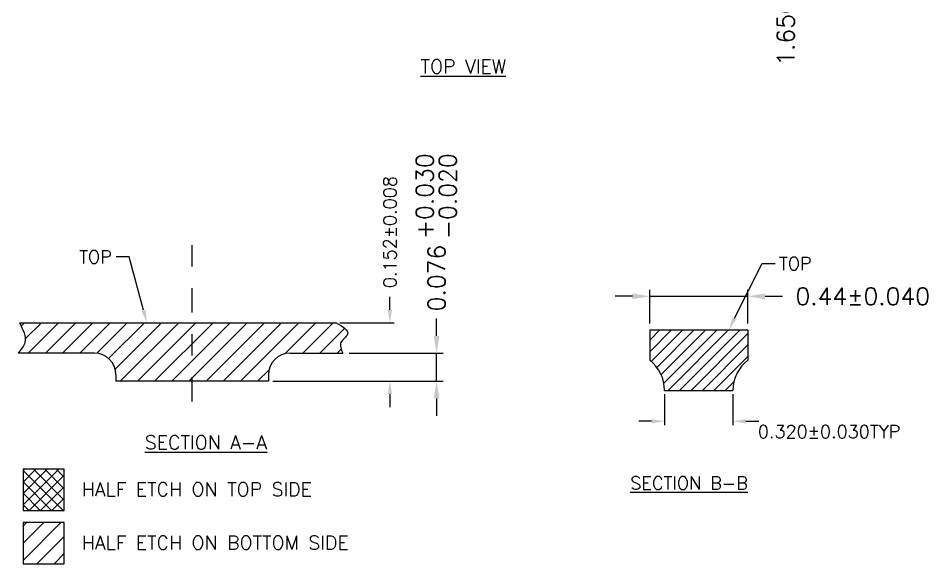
# Model space of a CAD drawing. Header units: millimetres. Extents: x -41.58 to -36.2, y -26.93 to -19.91.
# Drawn here: x -40.973 to -36.755, y -26.929 to -24.401 of the extents above; entities that cross this region are included whole.
import ezdxf
from ezdxf.enums import TextEntityAlignment as Align

# ---------------------------------------------------------------- set-up
doc = ezdxf.new("R2010")
doc.units = ezdxf.units.MM
doc.header["$LTSCALE"] = 0.15
doc.header["$MEASUREMENT"] = 0
doc.header["$PDSIZE"] = 0.2
doc.linetypes.add('CENTER2', pattern=[1.125, 0.75, -0.125, 0.125, -0.125])
for name, color, linetype in [('2', 7, 'Continuous'), ('2D', 4, 'Continuous'), ('2D 尺寸', 4, 'Continuous'), ('3', 7, 'Continuous'), ('3D', 4, 'Continuous'), ('4D', 4, 'Continuous')]:
    doc.layers.add(name, color=color, linetype=linetype)
doc.styles.add('SIMPLEX', font='SIMPLEX')
doc.dimstyles.new('0.08', dxfattribs={"dimtxt": 0.08, "dimasz": 0.08, "dimexe": 0.03, "dimexo": 0.03, "dimgap": 0.03, "dimtad": 0, "dimdec": 3, "dimzin": 1, "dimdsep": 46, "dimtxsty": 'SIMPLEX', "dimcen": 0, "dimclrd": 256, "dimclre": 256, "dimclrt": 256, "dimadec": 0, "dimazin": 1, "dimtm": 1.25, "dimtfac": 1, "dimtdec": 3, "dimtmove": 0, "dimatfit": 0, "dimfxl": 1, "dimtolj": 1, "dimtzin": 0, "dimlwd": -1, "dimlwe": -1, "dimarcsym": 1})

# ---------------------------------------------------------------- blocks, each defined once
blk = doc.blocks.new('*D14')
at = {"layer": '2D 尺寸', "transparency": 16777216}
for p, q in [((610.1249, -698.1678), (610.1249, -698.4316)), ((610.1249, -698.4316), (610.1238, -698.5916)), ((610.1238, -698.5916), (610.1238, -698.7516))]:
    blk.add_line(p, q, dxfattribs=at)
at = {"layer": 'Defpoints', "color": 0, "transparency": 16777216}
for p in [(608.4749, -696.4878), (610.1249, -698.1378), (610.1238, -698.7516)]:
    blk.add_point(p, dxfattribs=at)
at = {"layer": '2D 尺寸', "transparency": 16777216, "insert": (610.1238, -699.0902), "char_height": 0.08, "attachment_point": 5, "rotation": 90, "style": 'SIMPLEX'}
blk.add_mtext('\\A1;1.650 PKG', dxfattribs=at)
blk = doc.blocks.new('*D54')
at = {"layer": '2D 尺寸', "transparency": 16777216}
for p, q in [((609.4926, -700.5742), (609.4926, -700.4183)), ((609.948, -700.5742), (609.948, -700.4183)), ((609.4126, -700.4483), (609.3326, -700.4483)), ((609.4926, -700.4483), (609.948, -700.4483)), ((610.028, -700.4483), (610.108, -700.4483))]:
    blk.add_line(p, q, dxfattribs=at)
for points in [[(609.4126, -700.435), (609.4126, -700.4616), (609.4926, -700.4483)], [(610.028, -700.435), (610.028, -700.4616), (609.948, -700.4483)]]:
    blk.add_solid(points, dxfattribs=at)
at = {"layer": 'Defpoints', "color": 0, "transparency": 16777216}
for p in [(609.4926, -700.4483), (609.4926, -700.6042), (609.948, -700.6042)]:
    blk.add_point(p, dxfattribs=at)
at = {"layer": '2D 尺寸', "transparency": 16777216, "insert": (610.4808, -700.4483), "char_height": 0.08, "attachment_point": 5, "style": 'SIMPLEX'}
blk.add_mtext('\\A1;0.44%%P0.040', dxfattribs=at)
blk = doc.blocks.new('*D53')
at = {"layer": '4D', "transparency": 16777216}
for p, q in [((608.5043, -700.6316), (608.5043, -700.5516)), ((608.0993, -700.7116), (608.5343, -700.7116)), ((608.5043, -700.8416), (608.5043, -700.7116)), ((607.7545, -700.8416), (608.5343, -700.8416)), ((608.5043, -700.9216), (608.5043, -701.0016))]:
    blk.add_line(p, q, dxfattribs=at)
for points in [[(608.491, -700.6316), (608.5176, -700.6316), (608.5043, -700.7116)], [(608.491, -700.9216), (608.5176, -700.9216), (608.5043, -700.8416)]]:
    blk.add_solid(points, dxfattribs=at)
at = {"layer": 'Defpoints', "color": 0, "transparency": 16777216}
for p in [(608.0693, -700.7116), (608.5043, -700.7116), (607.7245, -700.8416)]:
    blk.add_point(p, dxfattribs=at)
at = {"layer": '4D', "transparency": 16777216, "insert": (608.5043, -700.3635), "char_height": 0.08, "attachment_point": 5, "rotation": 90, "style": 'SIMPLEX'}
blk.add_mtext('\\A1;0.076', dxfattribs=at)

msp = doc.modelspace()

# ---------------------------------------------------------------- hatches: boundary and pattern name
at = {"layer": '2D'}
h = msp.add_hatch(dxfattribs=at)
h.set_pattern_fill('ANSI31', color=256, scale=0.45, style=0)
h.set_pattern_definition([(45, (-29.340435, -21.76496), (-0.03977476, 0.03977476), [])])
edge = h.paths.add_edge_path()
edge.add_spline(control_points=[(-40.9679, -25.8121), (-40.9514, -25.8438), (-40.9249, -25.8949), (-40.96, -25.9369), (-40.9733, -25.9529)], knot_values=[0, 0, 0, 0, 0.095189, 0.153376, 0.153376, 0.153376, 0.153376], degree=3, periodic=0)
edge.add_line((-40.9733, -25.9529), (-40.6202, -25.9529))
edge.add_arc((-40.6202, -26.0529), 0.1, 0, 90, ccw=False)
edge.add_line((-40.5202, -26.0529), (-40.5202, -26.0829))
edge.add_line((-40.5202, -26.0829), (-40.1664, -26.0829))
edge.add_line((-40.1664, -26.0829), (-40.1664, -25.8121))
edge.add_line((-40.1664, -25.8121), (-40.9679, -25.8121))
edge = h.paths.add_edge_path()
edge.add_spline(control_points=[(-39.4679, -25.9529), (-39.4754, -25.9357), (-39.4904, -25.9014), (-39.42, -25.8582), (-39.469, -25.8293), (-39.4984, -25.8121)], knot_values=[0, 0, 0, 0, 0.049938, 0.099628, 0.173904, 0.173904, 0.173904, 0.173904], degree=3, periodic=0)
edge.add_line((-39.4984, -25.8121), (-40.1664, -25.8121))
edge.add_line((-40.1664, -25.8121), (-40.1664, -26.0829))
edge.add_line((-40.1664, -26.0829), (-39.8127, -26.0829))
edge.add_line((-39.8127, -26.0829), (-39.8127, -26.0529))
edge.add_arc((-39.7127, -26.0529), 0.1, 90, 180, ccw=False)
edge.add_line((-39.7127, -25.9529), (-39.4679, -25.9529))
h = msp.add_hatch(dxfattribs=at)
h.set_pattern_fill('ANSI37', color=256, scale=0.3)
h.set_pattern_definition([(45, (-38.988, -22.04226), (-0.0265165, 0.0265165), []), (135, (-38.988, -22.04226), (-0.0265165, -0.0265165), [])])
h.paths.add_polyline_path([(-40.7599, -26.6821), (-40.7599, -26.4914), (-40.9507, -26.4914), (-40.9507, -26.6821)])
h = msp.add_hatch(dxfattribs=at)
h.set_pattern_fill('ANSI31', color=256, scale=0.45, style=0)
h.set_pattern_definition([(45, (-29.429264, -21.835805), (-0.03977476, 0.03977476), [])])
h.paths.add_polyline_path([(-40.7599, -26.9293), (-40.7599, -26.7385), (-40.9507, -26.7385), (-40.9507, -26.9293)])
at = {"layer": '3D'}
h = msp.add_hatch(dxfattribs=at)
h.set_pattern_fill('ANSI31', color=256, scale=0.3, style=0)
h.set_pattern_definition([(45, (-37.83592, -21.813114), (-0.0265165, 0.0265165), [])])
edge = h.paths.add_edge_path()
edge.add_line((-38.0446, -25.8455), (-37.5892, -25.8455))
edge.add_line((-37.5892, -25.8455), (-37.5892, -25.9856))
edge.add_arc((-37.4825, -26.1252), 0.1757, 127.3916, 180.1577)
edge.add_line((-37.6582, -26.1257), (-37.9756, -26.1257))
edge.add_arc((-38.1513, -26.1252), 0.1757, 359.8423, 412.6084)
edge.add_line((-38.0446, -25.9856), (-38.0446, -25.8455))

# ---------------------------------------------------------------- linework, layer by layer
at = {"layer": '2'}
for points in [[(-40.7599, -26.6821), (-40.7599, -26.4914), (-40.9507, -26.4914), (-40.9507, -26.6821)], [(-40.7599, -26.9293), (-40.7599, -26.7385), (-40.9507, -26.7385), (-40.9507, -26.9293)]]:
    msp.add_lwpolyline(points, close=True, dxfattribs=at)
at = {"layer": '3'}
for p, q in [((-38.0446, -25.8455), (-37.5892, -25.8455)), ((-38.0446, -25.8455), (-38.0446, -25.9856)), ((-37.5892, -25.8455), (-37.5892, -25.9856)), ((-37.9756, -26.1257), (-37.6582, -26.1257))]:
    msp.add_line(p, q, dxfattribs=at)
for centre, start, end in [((-38.1513, -26.1252), 359.8423, 52.6084), ((-37.4825, -26.1252), 127.3916, 180.1577)]:
    msp.add_arc(centre, 0.1757, start, end, dxfattribs=at)
at = {"layer": '3D'}
for p, q in [((-39.7827, -26.0829), (-39.1601, -26.0829)), ((-37.9756, -26.1437), (-37.9756, -26.287)), ((-37.6582, -26.1437), (-37.6582, -26.287)), ((-38.0356, -26.269), (-38.0956, -26.269)), ((-37.5982, -26.269), (-37.5382, -26.269))]:
    msp.add_line(p, q, dxfattribs=at)
msp.add_lwpolyline([(-37.6513, -25.7916), (-37.5231, -25.5378), (-37.4631, -25.5378)], dxfattribs=at)
for points in [[(-37.6423, -25.7959), (-37.6775, -25.8455), (-37.6602, -25.7872)], [(-38.0356, -26.259), (-38.0356, -26.279), (-37.9756, -26.269)], [(-37.5982, -26.259), (-37.5982, -26.279), (-37.6582, -26.269)]]:
    msp.add_solid(points, dxfattribs=at)
at = {"layer": '4D', "linetype": 'CENTER2'}
msp.add_line((-40.1664, -26.1769), (-40.1664, -25.4331), dxfattribs=at)
at = {"layer": '4D'}
for p, q in [((-40.459, -25.5068), (-40.519, -25.5068)), ((-40.3921, -25.7541), (-40.459, -25.5068)), ((-39.2493, -25.7521), (-39.2493, -25.6921)), ((-39.4819, -25.8121), (-39.2293, -25.8121)), ((-39.7927, -26.0829), (-39.2293, -26.0829)), ((-39.2493, -26.1429), (-39.2493, -26.2029))]:
    msp.add_line(p, q, dxfattribs=at)
at = {"layer": '4D', "color": 7}
for p, q in [((-40.9674, -25.8121), (-39.4984, -25.8121)), ((-40.6202, -25.9529), (-40.9733, -25.9529)), ((-39.7127, -25.9529), (-39.4679, -25.9529)), ((-40.5202, -26.0529), (-40.5202, -26.0829)), ((-39.8127, -26.0529), (-39.8127, -26.0829)), ((-39.8127, -26.0829), (-40.5202, -26.0829))]:
    msp.add_line(p, q, dxfattribs=at)
for centre, start, end in [((-40.6202, -26.0529), 0, 90), ((-39.7127, -26.0529), 90, 180)]:
    msp.add_arc(centre, 0.1, start, end, dxfattribs=at)
at = {"layer": '4D'}
for points, knots in [([(-40.9679, -25.8121), (-40.9514, -25.8438), (-40.9249, -25.8949), (-40.96, -25.9369), (-40.9733, -25.9529)], [0, 0, 0, 0, 0.0951892, 0.1533761, 0.1533761, 0.1533761, 0.1533761]), ([(-39.4984, -25.8121), (-39.469, -25.8293), (-39.42, -25.8582), (-39.4904, -25.9014), (-39.4754, -25.9357), (-39.4679, -25.9529)], [0, 0, 0, 0, 0.0742761, 0.1239663, 0.1739038, 0.1739038, 0.1739038, 0.1739038])]:
    msp.add_open_spline(points, degree=3, knots=knots, dxfattribs=at)
for points in [[(-40.3824, -25.7515), (-40.3764, -25.8121), (-40.4017, -25.7568)], [(-39.2593, -25.7521), (-39.2393, -25.7521), (-39.2493, -25.8121)], [(-39.2593, -26.1429), (-39.2393, -26.1429), (-39.2493, -26.0829)]]:
    msp.add_solid(points, dxfattribs=at)

# ---------------------------------------------------------------- texts
at = {"layer": '3D', "char_height": 0.06, "style": 'SIMPLEX'}
for s, insert, attachment_point in [('\\A1;TOP', (-37.4451, -25.5078), 1), ('0.320±0.030TYP', (-37.2125, -26.3167), 5), ('{\\LSECTION B-B}', (-38.1345, -26.5254), 1)]:
    msp.add_mtext(s, dxfattribs=dict(at, insert=insert, attachment_point=attachment_point))
at = {"layer": '4D', "style": 'SIMPLEX'}
for s, p in [('%%UTOP VIEW', (-38.7112, -24.6244)), ('%%USECTION A-A', (-39.8194, -26.3667))]:
    msp.add_text(s, height=0.064152, dxfattribs=at).set_placement(p, align=Align.MIDDLE_RIGHT)
for s, p in [('+0.030', (-39.0477, -25.4247)), ('-0.020', (-38.9411, -25.4247))]:
    msp.add_text(s, height=0.08, rotation=90, dxfattribs=at).set_placement(p)
for s, p in [('HALF ETCH ON TOP SIDE', (-40.678, -26.5842)), ('HALF ETCH ON BOTTOM SIDE', (-40.678, -26.8314))]:
    msp.add_text(s, height=0.064152, dxfattribs=at).set_placement(p, align=Align.MIDDLE_LEFT)
at = {"layer": '4D', "insert": (-39.2493, -25.3921), "char_height": 0.06, "attachment_point": 5, "rotation": 90, "style": 'SIMPLEX'}
msp.add_mtext('\\A1;0.152±0.008', dxfattribs=at)
at = {"layer": '4D', "insert": (-40.539, -25.5368), "char_height": 0.06, "attachment_point": 9, "style": 'SIMPLEX'}
msp.add_mtext('\\A1;TOP', dxfattribs=at)

# ---------------------------------------------------------------- dimensions: what is measured, and where the dimension line sits
at = {"layer": '2D 尺寸'}
dim = msp.add_ordinate_dim(feature_location=(-37.4123, -23.3791), offset=(-0.0011, -0.6138), dtype=1, origin=(-39.0623, -21.7291), text='<> PKG', dimstyle='0.08', dxfattribs=at)
dim.commit()
dim.dimension.update_dxf_attribs({"geometry": '*D14', "text_midpoint": (-37.4134, -24.3315), "insert": (-647.5372, 674.7587)})
dim = msp.add_linear_dim(base=(-38.0446, -25.6896), p1=(-37.5892, -25.8455), p2=(-38.0446, -25.8455), angle=0, text='0.44%%P0.040', dimstyle='0.08', dxfattribs=at)
dim.commit()
dim.dimension.update_dxf_attribs({"geometry": '*D54', "text_midpoint": (-37.0564, -25.6896), "dimtype": 128, "insert": (-647.5372, 674.7587)})
at = {"layer": '4D'}
dim = msp.add_linear_dim(base=(-39.0329, -25.9529), p1=(-39.8127, -26.0829), p2=(-39.4679, -25.9529), angle=90, text='0.076', dimstyle='0.08', override={"dimgap": 0.03, "dimtol": 1, "dimlim": 0, "dimtp": 0.03, "dimtm": 0.03}, dxfattribs=at)
dim.commit()
dim.dimension.update_dxf_attribs({"geometry": '*D53', "text_midpoint": (-39.0329, -25.6048), "insert": (-647.5372, 674.7587)})

doc.saveas('drawing.dxf')
